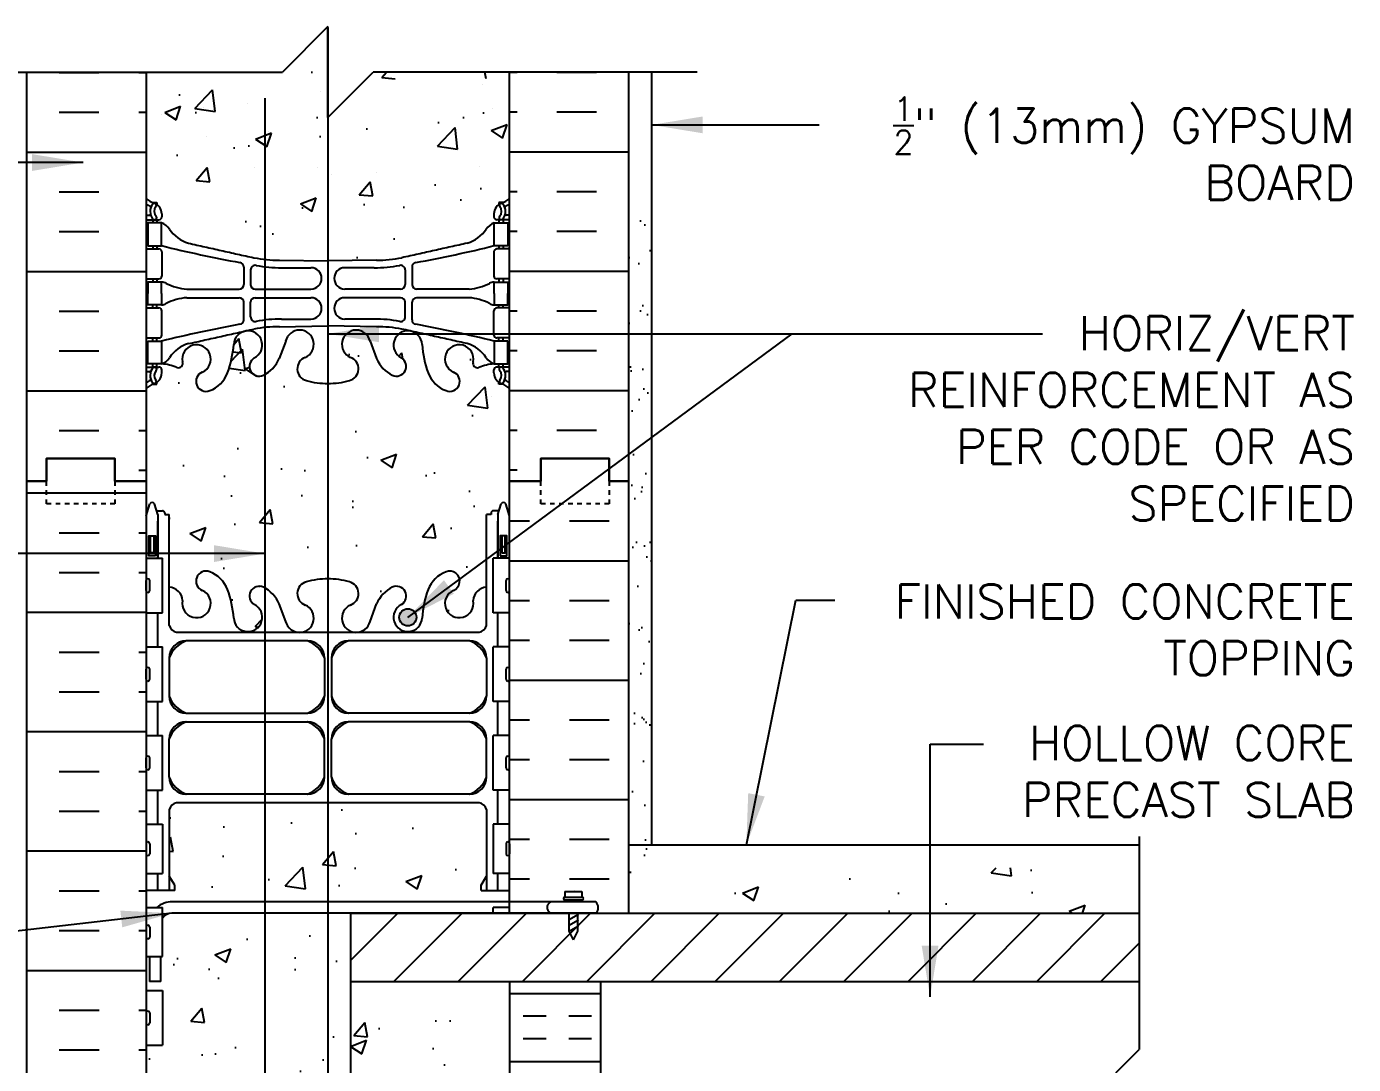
# Model space of a CAD drawing. Header units: inches. Extents: x 180.5 to 231.8, y 88.4 to 166.7.
# Drawn here: x 202.56 to 231.75, y 143.83 to 166.65 of the extents above; entities that cross this region are included whole.
import ezdxf

# ---------------------------------------------------------------- set-up
doc = ezdxf.new("R2010")
doc.units = ezdxf.units.IN
doc.header["$LTSCALE"] = 0.5
doc.header["$MEASUREMENT"] = 0
doc.linetypes.add('DASHED2', pattern=[0.375, 0.25, -0.125])
for name, color, linetype in [('HATCH', 12, 'Continuous'), ('line25', 2, 'Continuous'), ('LINE3', 3, 'Continuous'), ('LINE50', 5, 'Continuous'), ('LINE9', 9, 'Continuous'), ('TEXT', 4, 'Continuous'), ('Web_Edge', 9, 'Continuous')]:
    doc.layers.add(name, color=color, linetype=linetype)
doc.styles.add('DIM', font='romans.shx', dxfattribs={"width": 0.7})
doc.styles.add('ROMANS', font='romans.shx', dxfattribs={"height": 0.75})
doc.dimstyles.new('ext_12', dxfattribs={"dimscale": 12, "dimtxt": 0.09375, "dimasz": 0.09375, "dimexe": 0.09375, "dimexo": 0.0625, "dimgap": 0.0625, "dimtad": 1, "dimdec": 1, "dimzin": 3, "dimdsep": 46, "dimlunit": 4, "dimtxsty": 'DIM', "dimcen": 0.09, "dimdle": 0.09375, "dimclrt": 4, "dimadec": 0, "dimazin": 0, "dimtfac": 1, "dimtdec": 1, "dimtmove": 2, "dimatfit": 3, "dimfxl": 1, "dimfrac": 2, "dimtolj": 1, "dimtzin": 0, "dimarcsym": 0})

msp = doc.modelspace()

# ---------------------------------------------------------------- hatches: boundary and pattern name
at = {"layer": 'HATCH'}
h = msp.add_hatch(dxfattribs=at)
h.set_pattern_fill('AR-CONC', color=256, scale=0.5)
h.set_pattern_definition([(50, (0, 0), (3.5863, -0.31376), [0.375, -4.125]), (355, (0, 0), (-0.693757, 3.76096), [0.3, -3.3]), (100.4514, (0.299, -0.026), (2.892544, 3.4472), [0.3187, -3.50571]), (46.1842, (0, 1), (5.33621, -0.8276), [0.5625, -6.1875]), (96.6356, (0.4447, 0.931), (4.67331, 4.87059), [0.47805, -5.25857]), (351.1842, (0, 1), (4.67331, 4.87059), [0.45, -4.95]), (21, (0.5, 0.75), (2.984535, -2.013094), [0.375, -4.125]), (326, (0.5, 0.75), (1.216577, 3.62575), [0.3, -3.3]), (71.4514, (0.7487, 0.5822), (4.20111, 1.612656), [0.3187, -3.50571]), (37.5, (0, 0), (0.060799, 1.664469), [0, -3.26, 0, -3.35, 0, -3.3125]), (7.5, (0, 0), (1.315348, 1.972059), [0, -1.91, 0, -3.185, 0, -1.2625]), (327.5, (-1.115, 0), (2.669112, -0.1127744), [0, -1.25, 0, -3.9, 0, -5.175]), (317.5, (-1.615, 0), (2.91593, 0.500525), [0, -1.625, 0, -2.59, 0, -3.675])])
edge = h.paths.add_edge_path()
edge.add_arc((212.839, 132.066), 0.5, 46.2109, 66.4218)
edge.add_line((213.039, 132.524), (212.949, 132.524))
edge.add_line((212.949, 132.524), (212.949, 132.566))
edge.add_arc((213.089, 132.773), 0.25, 180, 235.9442, ccw=False)
edge.add_line((212.839, 132.773), (212.839, 132.841))
edge.add_arc((212.902, 132.841), 0.0625, 90, 180, ccw=False)
edge.add_line((212.902, 132.903), (212.949, 132.903))
edge.add_line((212.949, 132.903), (212.949, 132.973))
edge.add_line((212.949, 132.973), (212.844, 132.973))
edge.add_arc((212.967, 133.316), 0.364, 214.9775, 250.3387, ccw=False)
edge.add_arc((212.044, 132.704), 0.743, 32.7919, 73.8107)
edge.add_spline(control_points=[(212.251, 133.418), (210.814, 133.739)], knot_values=[0, 0, 1, 1], degree=1, periodic=0)
edge.add_arc((210.257, 130.807), 2.984, 79.2546, 90.0995)
edge.add_line((210.252, 133.791), (209.185, 133.807))
edge.add_line((209.185, 133.807), (208.119, 133.791))
edge.add_arc((208.114, 130.807), 2.984, 89.9005, 100.7454)
edge.add_spline(control_points=[(207.557, 133.739), (206.12, 133.418)], knot_values=[0, 0, 1, 1], degree=1, periodic=0)
edge.add_arc((206.327, 132.704), 0.743, 106.1893, 147.2081)
edge.add_arc((205.404, 133.316), 0.364, 289.6613, 325.0225, ccw=False)
edge.add_line((205.526, 132.973), (205.421, 132.973))
edge.add_line((205.421, 132.973), (205.421, 132.903))
edge.add_line((205.421, 132.903), (205.469, 132.903))
edge.add_arc((205.469, 132.841), 0.0625, 0, 90, ccw=False)
edge.add_line((205.531, 132.841), (205.531, 132.773))
edge.add_arc((205.281, 132.773), 0.25, 304.0558, 360, ccw=False)
edge.add_line((205.421, 132.566), (205.421, 132.524))
edge.add_line((205.421, 132.524), (205.331, 132.524))
edge.add_arc((205.531, 132.066), 0.5, 113.5782, 133.7891)
edge.add_line((205.185, 132.427), (205.185, 126.88))
edge.add_arc((205.531, 127.241), 0.5, 226.2109, 246.4218)
edge.add_line((205.331, 126.783), (205.421, 126.783))
edge.add_line((205.421, 126.783), (205.421, 126.741))
edge.add_arc((205.281, 126.534), 0.25, 0, 55.9442, ccw=False)
edge.add_line((205.531, 126.534), (205.531, 126.467))
edge.add_arc((205.469, 126.467), 0.0625, -90, 0, ccw=False)
edge.add_line((205.469, 126.404), (205.421, 126.404))
edge.add_line((205.421, 126.404), (205.421, 126.334))
edge.add_line((205.421, 126.334), (205.526, 126.334))
edge.add_arc((205.404, 125.992), 0.364, 34.9775, 70.3387, ccw=False)
edge.add_arc((206.327, 126.603), 0.743, 212.7919, 253.8107)
edge.add_spline(control_points=[(206.12, 125.889), (207.557, 125.568)], knot_values=[0, 0, 1, 1], degree=1, periodic=0)
edge.add_arc((208.114, 128.5), 2.984, 259.2546, 270.0995)
edge.add_line((208.119, 125.516), (209.185, 125.5))
edge.add_line((209.185, 125.5), (210.252, 125.516))
edge.add_arc((210.257, 128.5), 2.984, 269.9005, 280.7454)
edge.add_spline(control_points=[(210.814, 125.568), (212.251, 125.889)], knot_values=[0, 0, 1, 1], degree=1, periodic=0)
edge.add_arc((212.044, 126.603), 0.743, 286.1893, 327.2081)
edge.add_arc((212.967, 125.992), 0.364, 109.6613, 145.0225, ccw=False)
edge.add_line((212.844, 126.334), (212.949, 126.334))
edge.add_line((212.949, 126.334), (212.949, 126.404))
edge.add_line((212.949, 126.404), (212.902, 126.404))
edge.add_arc((212.902, 126.467), 0.0625, 180, 270, ccw=False)
edge.add_line((212.839, 126.467), (212.839, 126.534))
edge.add_arc((213.089, 126.534), 0.25, 124.0558, 180, ccw=False)
edge.add_line((212.949, 126.741), (212.949, 126.783))
edge.add_line((212.949, 126.783), (213.039, 126.783))
edge.add_arc((212.839, 127.241), 0.5, 293.5782, 313.7891)
edge.add_line((213.185, 126.88), (213.185, 132.427))
h.paths.add_polyline_path([(213.185, 138.654), (213.873, 138.654), (213.873, 138.904), (209.685, 138.904), (209.685, 138.95, 0.235325), (209.601, 138.905, 0.520567), (209.208, 138.905, 0.520567), (208.877, 138.905, 0.520567), (208.515, 138.905, 0.520567), (208.142, 138.905, 0.520567), (207.676, 138.905, 0.520567), (207.211, 138.905, 0.520567), (206.838, 138.905, 0.520567), (206.476, 138.905, 0.520567), (206.145, 138.905, 0.520567), (205.751, 138.905, 0.520567), (205.575, 138.905, 0.520567), (205.337, 138.905, 0.463769), (205.185, 138.938), (205.185, 138.654), (205.185, 136.619, 0.088416), (205.331, 136.522), (205.421, 136.522), (205.421, 136.48, -0.249069), (205.531, 136.273), (205.531, 136.206, -0.414214), (205.469, 136.143), (205.421, 136.143), (205.421, 136.073), (205.526, 136.073, 0.085348), (205.856, 136.149, -0.669601), (205.988, 136.028, 2.087231), (206.422, 136.253, -1), (206.586, 136.662, -0.21345), (206.978, 136.272, -0.069923), (207.115, 135.629, 1.702394), (207.565, 135.941, -0.940793), (207.768, 136.324, -0.173075), (208.114, 135.958), (208.257, 135.571, 1.612474), (208.688, 135.931, -0.734872), (208.711, 136.442, -0.068475), (209.185, 136.504, -0.068475), (209.66, 136.442, -0.734872), (209.683, 135.931, 1.612474), (210.114, 135.571), (210.257, 135.958, -0.173075), (210.603, 136.324, -0.940793), (210.806, 135.941, 1.702394), (211.256, 135.629, -0.069923), (211.393, 136.272, -0.21345), (211.785, 136.662, -1), (211.949, 136.253, 2.087231), (212.382, 136.028, -0.669601), (212.515, 136.149, 0.085348), (212.844, 136.073), (212.949, 136.073), (212.949, 136.143), (212.902, 136.143, -0.414214), (212.839, 136.206), (212.839, 136.273, -0.249069), (212.949, 136.48), (212.949, 136.522), (213.039, 136.522, 0.088416), (213.185, 136.619)])
h.paths.add_polyline_path([(209.685, 147.154), (205.752, 147.154, 0.243307), (205.55, 147.046), (205.55, 146.199), (205.509, 146.199), (205.509, 145.654), (205.259, 145.654), (205.259, 146.199), (205.185, 146.199), (205.185, 145.449), (205.55, 145.449), (205.55, 144.249), (205.185, 144.249), (205.185, 143.499), (205.55, 143.499), (205.55, 142.299), (205.185, 142.299), (205.185, 141.549), (205.55, 141.549), (205.55, 140.349), (205.185, 140.349), (205.185, 138.938, -0.463769), (205.337, 138.905, -0.520567), (205.575, 138.905, -0.520567), (205.751, 138.905, -0.520567), (206.145, 138.905, -0.520567), (206.476, 138.905, -0.520567), (206.838, 138.905, -0.520567), (207.211, 138.905, -0.520567), (207.676, 138.905, -0.520567), (208.142, 138.905, -0.520567), (208.515, 138.905, -0.520567), (208.877, 138.905, -0.520567), (209.208, 138.905, -0.520567), (209.601, 138.905, -0.235325), (209.685, 138.95), (209.685, 139.154)])
h.paths.add_polyline_path([(213.185, 145.654), (209.685, 145.654), (209.685, 140.654), (213.185, 140.654)])
h.paths.add_polyline_path([(212.675, 149.435, 0.268138), (212.514, 149.583), (205.857, 149.583, 0.268156), (205.695, 149.435), (205.695, 147.966), (205.815, 147.766), (205.815, 147.654), (205.185, 147.654), (205.185, 147.279), (205.425, 147.279, -0.180815), (205.751, 147.404), (213.185, 147.404), (213.185, 147.654), (212.555, 147.654), (212.555, 147.766), (212.675, 147.966)])
h.paths.add_polyline_path([(212.675, 155.925), (212.775, 155.925), (212.775, 155.955, -0.414214), (212.825, 156.005), (212.952, 156.005), (213, 156.155, -0.6), (213.1, 156.155), (213.185, 155.894), (213.185, 156.654), (213.185, 158.688, 0.088416), (213.039, 158.785), (212.949, 158.785), (212.949, 158.827, -0.249069), (212.839, 159.034), (212.839, 159.102, -0.414214), (212.902, 159.164), (212.949, 159.164), (212.949, 159.234), (212.844, 159.234, 0.085348), (212.515, 159.159, -0.669601), (212.382, 159.279, 2.087231), (211.949, 159.054, -1), (211.785, 158.646, -0.21345), (211.393, 159.035, -0.069923), (211.256, 159.679, 1.702394), (210.806, 159.366, -0.940793), (210.603, 158.983, -0.173075), (210.257, 159.35), (210.114, 159.736, 1.612474), (209.683, 159.377, -0.734872), (209.66, 158.866, -0.068475), (209.185, 158.804, -0.068475), (208.711, 158.866, -0.734872), (208.688, 159.377, 1.612474), (208.257, 159.736), (208.114, 159.35, -0.173075), (207.768, 158.983, -0.940793), (207.565, 159.366, 1.702394), (207.115, 159.679, -0.069923), (206.978, 159.035, -0.21345), (206.586, 158.646, -1), (206.422, 159.054, 2.087231), (205.988, 159.279, -0.669601), (205.856, 159.159, 0.085348), (205.526, 159.234), (205.421, 159.234), (205.421, 159.164), (205.469, 159.164, -0.414214), (205.531, 159.102), (205.531, 159.034, -0.249069), (205.421, 158.827), (205.421, 158.785), (205.331, 158.785, 0.088416), (205.185, 158.688), (205.185, 155.894), (205.27, 156.155, -0.6), (205.37, 156.155), (205.419, 156.005), (205.545, 156.005, -0.414214), (205.595, 155.955), (205.595, 155.925), (205.695, 155.925), (205.695, 154.323, -0.380397), (205.988, 154.028, 2.087231), (206.422, 154.253, -1), (206.586, 154.662, -0.21345), (206.978, 154.272, -0.069923), (207.115, 153.629, 1.702394), (207.565, 153.941, -0.940793), (207.768, 154.324, -0.173075), (208.114, 153.958), (208.257, 153.571, 1.612474), (208.688, 153.931, -0.734872), (208.711, 154.442, -0.068475), (209.185, 154.504, -0.068475), (209.66, 154.442, -0.734872), (209.683, 153.931, 1.612474), (210.114, 153.571), (210.257, 153.958, -0.173075), (210.603, 154.324, -0.940793), (210.806, 153.941, 1.702394), (211.256, 153.629, -0.069923), (211.393, 154.272, -0.21345), (211.785, 154.662, -1), (211.949, 154.253, 2.087231), (212.382, 154.028, -0.380392), (212.675, 154.323)])
edge = h.paths.add_edge_path()
edge.add_line((213.185, 162.88), (213.185, 165.654))
edge.add_line((213.185, 165.654), (210.185, 165.654))
edge.add_line((210.185, 165.654), (209.185, 164.654))
edge.add_line((209.185, 164.654), (209.185, 166.654))
edge.add_line((209.185, 166.654), (208.185, 165.654))
edge.add_line((208.185, 165.654), (205.185, 165.654))
edge.add_line((205.185, 165.654), (205.185, 162.88))
edge.add_arc((205.531, 163.241), 0.5, 226.2109, 246.4218)
edge.add_line((205.331, 162.783), (205.421, 162.783))
edge.add_line((205.421, 162.783), (205.421, 162.741))
edge.add_arc((205.281, 162.534), 0.25, 0, 55.9442, ccw=False)
edge.add_line((205.531, 162.534), (205.531, 162.467))
edge.add_arc((205.469, 162.467), 0.0625, -90, 0, ccw=False)
edge.add_line((205.469, 162.404), (205.421, 162.404))
edge.add_line((205.421, 162.404), (205.421, 162.334))
edge.add_line((205.421, 162.334), (205.526, 162.334))
edge.add_arc((205.404, 161.992), 0.364, 34.9775, 70.3387, ccw=False)
edge.add_arc((206.327, 162.603), 0.743, 212.7919, 253.8107)
edge.add_spline(control_points=[(206.12, 161.889), (207.557, 161.568)], knot_values=[0, 0, 1, 1], degree=1, periodic=0)
edge.add_arc((208.114, 164.5), 2.984, 259.2546, 270.0995)
edge.add_line((208.119, 161.516), (209.185, 161.5))
edge.add_line((209.185, 161.5), (210.252, 161.516))
edge.add_arc((210.257, 164.5), 2.984, 269.9005, 280.7454)
edge.add_spline(control_points=[(210.814, 161.568), (212.251, 161.889)], knot_values=[0, 0, 1, 1], degree=1, periodic=0)
edge.add_arc((212.044, 162.603), 0.743, 286.1893, 327.2081)
edge.add_arc((212.967, 161.992), 0.364, 109.6613, 145.0225, ccw=False)
edge.add_line((212.844, 162.334), (212.949, 162.334))
edge.add_line((212.949, 162.334), (212.949, 162.404))
edge.add_line((212.949, 162.404), (212.902, 162.404))
edge.add_arc((212.902, 162.467), 0.0625, 180, 270, ccw=False)
edge.add_line((212.839, 162.467), (212.839, 162.534))
edge.add_arc((213.089, 162.534), 0.25, 124.0558, 180, ccw=False)
edge.add_line((212.949, 162.741), (212.949, 162.783))
edge.add_line((212.949, 162.783), (213.039, 162.783))
edge.add_arc((212.839, 163.241), 0.5, 293.5782, 313.7891)
h.paths.add_polyline_path([(207.593, 164.179), (207.944, 164.314), (207.842, 164.011)], flags=16)
h = msp.add_hatch(dxfattribs=at)
h.set_pattern_fill('AR-SAND', color=256, scale=0.5, style=0)
h.set_pattern_definition([(37.5, (109.0073, -7.74744), (-0.0314967, 0.963412), [0, -0.76, 0, -0.85, 0, -0.8125]), (7.5, (109.0073, -7.7474), (0.884888, 1.411073), [0, -0.41, 0, -0.685, 0, -0.2625]), (327.5, (108.3923, -7.74744), (1.557071, 0.0028295), [0, -0.25, 0, -0.9, 0, -1.175]), (317.5, (108.3923, -7.7474), (1.503063, 0.438838), [0, -0.125, 0, -0.59, 0, -0.675])])
h.paths.add_polyline_path([(216.31, 162.654), (215.81, 162.654), (215.81, 147.654), (216.31, 147.654)])
h = msp.add_hatch(dxfattribs=at)
h.set_pattern_fill('INSUL', color=256, scale=7, style=0)
h.set_pattern_definition([(0, (-2720.976, -258.3558), (0, 2.625), []), (0, (-2720.976, -257.4808), (0, 2.625), [0.875, -0.875]), (0, (-2720.976, -256.6058), (0, 2.625), [0.875, -0.875])])
h.paths.add_polyline_path([(202.56, 138.654), (202.998, 138.654), (202.998, 139.154), (204.498, 139.154), (204.498, 138.654), (205.185, 138.654), (205.185, 156.654), (204.498, 156.654), (204.498, 157.154), (202.998, 157.154), (202.998, 156.654), (202.56, 156.654)])
h = msp.add_hatch(dxfattribs=at)
h.set_pattern_fill('INSUL', color=256, scale=7, style=0)
h.set_pattern_definition([(0, (205.748, 139.1537), (0, 2.625), []), (0, (205.748, 140.0287), (0, 2.625), [0.875, -0.875]), (0, (205.748, 140.9037), (0, 2.625), [0.875, -0.875])])
h.paths.add_polyline_path([(213.185, 147.154), (215.81, 147.154), (215.81, 156.654), (215.373, 156.654), (215.373, 156.154), (213.873, 156.154), (213.873, 156.654), (213.185, 156.654)])
h = msp.add_hatch(dxfattribs=at)
h.set_pattern_fill('AR-CONC', color=256, scale=0.5, style=0)
h.set_pattern_definition([(50, (82.918, 6.6192), (3.5863, -0.31376), [0.375, -4.125]), (355, (82.918, 6.6192), (-0.69376, 3.76096), [0.3, -3.3]), (100.4514, (83.2167, 6.593), (2.892547, 3.4472), [0.3187, -3.50571]), (46.1842, (82.918, 7.619), (5.33621, -0.827595), [0.5625, -6.1875]), (96.6356, (83.3625, 7.55), (4.67331, 4.87059), [0.47805, -5.25856]), (351.1842, (82.918, 7.619), (4.67331, 4.8706), [0.45, -4.95]), (21, (83.418, 7.3692), (2.984535, -2.013094), [0.375, -4.125]), (326, (83.418, 7.3692), (1.21658, 3.62575), [0.3, -3.3]), (71.4514, (83.6666, 7.2015), (4.201113, 1.61265), [0.3187, -3.50571]), (37.5, (82.9179, 6.6192), (0.060799, 1.664469), [0, -3.26, 0, -3.35, 0, -3.3125]), (7.5, (82.9179, 6.6192), (1.315348, 1.972059), [0, -1.91, 0, -3.185, 0, -1.2625]), (327.5, (81.8029, 6.6192), (2.669112, -0.112774), [0, -1.25, 0, -3.9, 0, -5.175]), (317.5, (81.3029, 6.6192), (2.91593, 0.500525), [0, -1.625, 0, -2.59, 0, -3.675])])
h.paths.add_polyline_path([(215.81, 148.154), (215.81, 147.154), (227.037, 147.154), (227.037, 148.154)])
h = msp.add_hatch(dxfattribs=at)
h.set_pattern_fill('ANSI31', color=256, scale=8, style=0)
h.set_pattern_definition([(45, (82.9179, 6.6192), (-0.707107, 0.707107), [])])
h.paths.add_polyline_path([(227.037, 145.654), (227.037, 147.154), (209.685, 147.154), (209.685, 145.654)])
h = msp.add_hatch(dxfattribs=at)
h.set_pattern_fill('INSUL', color=256, scale=4, angle=180, style=0)
h.set_pattern_definition([(180, (73.9841, -28.6108), (-2e-16, -1.5), []), (180, (73.9841, -29.1108), (-2e-16, -1.5), [0.5, -0.5]), (180, (73.9841, -29.6108), (-2e-16, -1.5), [0.5, -0.5])])
h.paths.add_polyline_path([(213.185, 140.654), (215.185, 140.654), (215.185, 141.751), (213.185, 141.751)])
h.paths.add_polyline_path([(215.185, 145.654), (213.185, 145.654), (213.185, 141.751), (215.185, 141.751)])
at = {"layer": 'LINE3'}
msp.add_hatch(color=256, dxfattribs=at).paths.add_polyline_path([(210.757, 153.66, 1), (211.132, 153.66, 1)])

# ---------------------------------------------------------------- linework, layer by layer
at = {"layer": 'HATCH'}
for p, q in [((203.274, 165.644), (204.149, 165.644)), ((205.024, 165.644), (205.185, 165.644)), ((210.37, 165.532), (210.472, 165.654)), ((212.669, 165.504), (212.641, 165.654)), ((213.347, 165.644), (213.185, 165.644)), ((215.097, 165.644), (214.222, 165.644)), ((210.37, 165.532), (210.669, 165.506)), ((212.581, 165.379), (212.581, 165.379)), ((207.424, 164.963), (207.424, 164.963)), ((209.024, 165.22), (209.024, 165.22)), ((203.274, 164.769), (204.149, 164.769)), ((205.024, 164.769), (205.185, 164.769)), ((205.53, 164.714), (205.53, 164.714)), ((206.457, 164.867), (206.457, 164.867)), ((212.806, 164.852), (212.806, 164.852)), ((213.347, 164.769), (213.185, 164.769)), ((215.097, 164.769), (214.222, 164.769)), ((206.522, 164.234), (206.522, 164.234)), ((207.593, 164.179), (207.943, 164.314)), ((207.593, 164.179), (207.842, 164.012)), ((207.842, 164.009), (207.943, 164.312)), ((207.89, 164.352), (207.89, 164.352)), ((209.191, 164.121), (209.191, 164.121)), ((202.56, 163.894), (205.185, 163.894)), ((215.81, 163.894), (213.185, 163.894)), ((207.576, 163.562), (207.576, 163.562)), ((208.963, 163.555), (208.963, 163.555)), ((212.518, 163.572), (212.518, 163.572)), ((209.266, 163.407), (209.266, 163.407)), ((210.245, 163.45), (210.245, 163.45)), ((203.274, 163.019), (204.149, 163.019)), ((213.347, 163.019), (213.185, 163.019)), ((215.097, 163.019), (214.222, 163.019)), ((203.274, 162.144), (204.149, 162.144)), ((213.347, 162.144), (213.185, 162.144)), ((215.097, 162.144), (214.222, 162.144)), ((202.56, 161.269), (205.185, 161.269)), ((215.81, 161.269), (213.185, 161.269)), ((203.274, 160.394), (204.149, 160.394)), ((213.347, 160.394), (213.185, 160.394)), ((215.097, 160.394), (214.222, 160.394)), ((203.274, 159.519), (204.149, 159.519)), ((213.347, 159.519), (213.185, 159.519)), ((215.097, 159.519), (214.222, 159.519)), ((202.56, 158.644), (205.185, 158.644)), ((215.81, 158.644), (213.185, 158.644)), ((212.791, 158.521), (212.791, 158.521)), ((203.274, 157.769), (204.149, 157.769)), ((205.024, 157.769), (205.185, 157.769)), ((213.347, 157.769), (213.185, 157.769)), ((215.097, 157.769), (214.222, 157.769)), ((205.024, 156.894), (205.185, 156.894)), ((213.347, 156.894), (213.185, 156.894))]:
    msp.add_line(p, q, dxfattribs=at)
at = {"layer": 'line25'}
for p, q in [((205.185, 165.654), (205.185, 156.654)), ((213.185, 156.654), (213.185, 165.654)), ((205.185, 162.654), (205.185, 144.654)), ((205.185, 156.654), (205.185, 138.654)), ((213.185, 147.154), (213.185, 156.654)), ((205.185, 154.959), (205.55, 154.959)), ((205.55, 153.759), (205.55, 154.959)), ((213.185, 154.959), (212.821, 154.959)), ((212.821, 153.759), (212.821, 154.959)), ((205.185, 153.759), (205.55, 153.759)), ((213.185, 153.759), (212.821, 153.759)), ((205.185, 153.009), (205.55, 153.009)), ((205.55, 151.809), (205.55, 153.009)), ((213.185, 153.009), (212.821, 153.009)), ((212.821, 151.809), (212.821, 153.009)), ((205.185, 151.809), (205.55, 151.809)), ((213.185, 151.809), (212.821, 151.809)), ((205.185, 151.059), (205.55, 151.059)), ((205.55, 149.859), (205.55, 151.059)), ((213.185, 151.059), (212.821, 151.059)), ((212.821, 149.859), (212.821, 151.059)), ((205.185, 149.859), (205.55, 149.859)), ((213.185, 149.859), (212.821, 149.859)), ((205.185, 149.109), (205.55, 149.109)), ((205.55, 149.109), (205.55, 148.029)), ((213.185, 149.109), (212.821, 149.109)), ((212.821, 149.109), (212.821, 148.029)), ((205.185, 148.029), (205.55, 148.029)), ((213.185, 148.029), (212.821, 148.029)), ((205.185, 147.279), (205.55, 147.279)), ((205.185, 147.279), (205.55, 147.279)), ((205.185, 147.279), (205.55, 147.279)), ((205.185, 147.279), (205.55, 147.279)), ((205.55, 146.199), (205.55, 147.279)), ((209.685, 147.154), (227.037, 147.154)), ((209.685, 147.154), (227.037, 147.154)), ((213.185, 147.279), (212.821, 147.279)), ((212.821, 147.154), (212.821, 147.279)), ((212.821, 147.154), (213.185, 147.154)), ((205.185, 146.199), (205.55, 146.199)), ((205.185, 145.449), (205.55, 145.449)), ((205.55, 145.449), (205.55, 144.249)), ((205.185, 144.249), (205.55, 144.249))]:
    msp.add_line(p, q, dxfattribs=at)
msp.add_lwpolyline([(209.685, 147.154), (209.685, 139.154)], dxfattribs=at)
at = {"layer": 'LINE3'}
for p, q in [((209.185, 166.633), (209.185, 138.932)), ((207.802, 165.077), (207.802, 120.654))]:
    msp.add_line(p, q, dxfattribs=at)
msp.add_circle((210.944, 153.66), 0.188, dxfattribs=at)
at = {"layer": 'LINE50'}
for p, q in [((202.56, 156.654), (202.56, 165.654)), ((215.81, 156.654), (215.81, 165.654)), ((202.56, 138.654), (202.56, 156.654)), ((215.81, 147.154), (215.81, 156.654)), ((214.616, 147.654), (214.616, 147.654))]:
    msp.add_line(p, q, dxfattribs=at)
for points in [[(202.56, 156.654), (202.998, 156.654), (202.998, 157.154), (204.498, 157.154), (204.498, 156.654), (205.185, 156.654)], [(205.185, 156.654), (204.498, 156.654), (204.498, 157.154), (202.998, 157.154), (202.998, 156.654), (202.56, 156.654)], [(215.81, 156.654), (215.373, 156.654), (215.373, 157.154), (213.873, 157.154), (213.873, 156.654), (213.185, 156.654)], [(213.185, 156.654), (213.873, 156.654), (213.873, 157.154), (215.373, 157.154), (215.373, 156.654), (215.81, 156.654)]]:
    msp.add_lwpolyline(points, dxfattribs=at)
at = {"layer": 'LINE9'}
for p, q in [((209.185, 166.654), (208.185, 165.654)), ((209.185, 164.654), (209.185, 166.654)), ((201.06, 165.654), (208.185, 165.654)), ((209.185, 164.654), (210.185, 165.654)), ((217.31, 165.654), (210.185, 165.654)), ((216.31, 148.654), (216.31, 165.654)), ((205.185, 154.249), (205.185, 154.469)), ((205.225, 154.509), (205.225, 154.509)), ((205.265, 154.249), (205.265, 154.469)), ((213.105, 154.249), (213.105, 154.469)), ((213.145, 154.509), (213.145, 154.509)), ((213.185, 154.249), (213.185, 154.469)), ((205.185, 154.414), (205.185, 154.414)), ((205.185, 154.304), (205.185, 154.304)), ((205.225, 154.209), (205.225, 154.209)), ((213.145, 154.209), (213.145, 154.209)), ((213.185, 154.414), (213.185, 154.414)), ((213.185, 154.304), (213.185, 154.304)), ((205.185, 152.299), (205.185, 152.519)), ((205.185, 152.464), (205.185, 152.464)), ((205.225, 152.559), (205.225, 152.559)), ((205.265, 152.299), (205.265, 152.519)), ((213.105, 152.299), (213.105, 152.519)), ((213.145, 152.559), (213.145, 152.559)), ((213.185, 152.299), (213.185, 152.519)), ((213.185, 152.464), (213.185, 152.464)), ((205.185, 152.354), (205.185, 152.354)), ((205.225, 152.259), (205.225, 152.259)), ((213.145, 152.259), (213.145, 152.259)), ((213.185, 152.354), (213.185, 152.354)), ((205.185, 150.349), (205.185, 150.569)), ((205.185, 150.514), (205.185, 150.514)), ((205.185, 150.404), (205.185, 150.404)), ((205.225, 150.609), (205.225, 150.609)), ((205.265, 150.349), (205.265, 150.569)), ((213.105, 150.349), (213.105, 150.569)), ((213.145, 150.609), (213.145, 150.609)), ((213.185, 150.349), (213.185, 150.569)), ((213.185, 150.514), (213.185, 150.514)), ((213.185, 150.404), (213.185, 150.404)), ((205.225, 150.309), (205.225, 150.309)), ((213.145, 150.309), (213.145, 150.309)), ((205.185, 148.679), (205.185, 148.459)), ((205.185, 148.624), (205.185, 148.624)), ((205.225, 148.719), (205.225, 148.719)), ((205.265, 148.679), (205.265, 148.459)), ((213.105, 148.679), (213.105, 148.459)), ((213.145, 148.719), (213.145, 148.719)), ((213.185, 148.679), (213.185, 148.459)), ((213.185, 148.624), (213.185, 148.624)), ((215.81, 148.654), (227.037, 148.654)), ((227.037, 148.841), (227.037, 144.154)), ((205.185, 148.514), (205.185, 148.514)), ((205.225, 148.419), (205.225, 148.419)), ((213.145, 148.419), (213.145, 148.419)), ((213.185, 148.514), (213.185, 148.514)), ((214.401, 147.631), (214.401, 147.506)), ((214.401, 147.631), (214.776, 147.631)), ((214.401, 147.506), (214.776, 147.506)), ((214.401, 147.444), (214.776, 147.444)), ((214.401, 147.444), (214.776, 147.444)), ((214.495, 147.404), (214.495, 147.444)), ((214.682, 147.404), (214.682, 147.444)), ((214.776, 147.631), (214.776, 147.506)), ((215.085, 147.404), (205.751, 147.404)), ((215.087, 147.154), (205.752, 147.154)), ((210.685, 147.154), (210.821, 147.154)), ((214.481, 147.139), (214.506, 147.154)), ((214.495, 146.756), (214.495, 147.154)), ((214.682, 146.756), (214.682, 147.154)), ((205.225, 146.889), (205.225, 146.889)), ((214.481, 147.006), (214.699, 147.132)), ((214.481, 146.881), (214.699, 147.007)), ((214.481, 146.748), (214.699, 146.874)), ((205.185, 146.849), (205.185, 146.629)), ((205.185, 146.794), (205.185, 146.794)), ((205.185, 146.684), (205.185, 146.684)), ((205.225, 146.589), (205.225, 146.589)), ((205.265, 146.849), (205.265, 146.629)), ((214.588, 146.568), (214.495, 146.756)), ((214.588, 146.568), (214.682, 146.756)), ((205.259, 146.199), (205.259, 145.654)), ((205.509, 145.654), (205.509, 146.199)), ((205.509, 145.654), (205.259, 145.654)), ((209.685, 145.654), (227.037, 145.654)), ((213.185, 145.654), (213.185, 140.654)), ((215.185, 145.654), (215.185, 140.654)), ((205.185, 144.959), (205.185, 144.739)), ((205.185, 144.904), (205.185, 144.904)), ((205.225, 144.999), (205.225, 144.999)), ((205.265, 144.959), (205.265, 144.739)), ((205.185, 144.794), (205.185, 144.794)), ((205.225, 144.699), (205.225, 144.699)), ((226.037, 143.154), (227.037, 144.154))]:
    msp.add_line(p, q, dxfattribs=at)
at = {"layer": 'LINE9', "linetype": 'DASHED2', "ltscale": 0.15}
for points in [[(204.498, 156.654), (204.498, 156.654), (204.498, 156.154), (202.998, 156.154), (202.998, 156.654), (202.998, 156.654)], [(215.373, 156.654), (215.373, 156.654), (215.373, 156.154), (213.873, 156.154), (213.873, 156.654), (213.873, 156.654)]]:
    msp.add_lwpolyline(points, dxfattribs=at)
at = {"layer": 'LINE9'}
for centre, radius, start, end in [((205.225, 154.469), 0.04, 90, 180), ((205.225, 154.469), 0.04, 360, 90), ((213.145, 154.469), 0.04, 90, 180), ((213.145, 154.469), 0.04, 0, 90), ((205.225, 154.249), 0.04, 180, 270), ((205.225, 154.249), 0.04, 270, 0), ((213.145, 154.249), 0.04, 180, 270), ((213.145, 154.249), 0.04, 270, 0), ((205.225, 152.519), 0.04, 90, 180), ((205.225, 152.519), 0.04, 360, 90), ((213.145, 152.519), 0.04, 90, 180), ((213.145, 152.519), 0.04, 0, 90), ((205.225, 152.299), 0.04, 180, 270), ((205.225, 152.299), 0.04, 270, 0), ((213.145, 152.299), 0.04, 180, 270), ((213.145, 152.299), 0.04, 270, 0), ((205.225, 150.569), 0.04, 90, 180), ((205.225, 150.569), 0.04, 360, 90), ((213.145, 150.569), 0.04, 90, 180), ((213.145, 150.569), 0.04, 0, 90), ((205.225, 150.349), 0.04, 180, 270), ((205.225, 150.349), 0.04, 270, 0), ((213.145, 150.349), 0.04, 180, 270), ((213.145, 150.349), 0.04, 270, 0), ((205.225, 148.679), 0.04, 90, 180), ((205.225, 148.679), 0.04, 0, 90), ((213.145, 148.679), 0.04, 90, 180), ((213.145, 148.679), 0.04, 360, 90), ((205.225, 148.459), 0.04, 180, 270), ((205.225, 148.459), 0.04, 270, 0), ((213.145, 148.459), 0.04, 180, 270), ((213.145, 148.459), 0.04, 270, 0), ((214.401, 147.475), 0.0312, 90, 270), ((214.776, 147.475), 0.0312, 270, 90), ((205.755, 146.905), 0.499, 89.3543, 131.4529), ((205.755, 146.905), 0.249, 89.3543, 145.3447), ((214.133, 147.279), 0.125, 89.3947, 270.6053), ((214.948, 147.278), 0.186, 318.1805, 42.6425), ((205.225, 146.849), 0.04, 90, 180), ((205.225, 146.849), 0.04, 0, 90), ((205.225, 146.629), 0.04, 180, 270), ((205.225, 146.629), 0.04, 270, 0), ((205.225, 144.959), 0.04, 90, 180), ((205.225, 144.959), 0.04, 0, 90), ((205.225, 144.739), 0.04, 180, 270), ((205.225, 144.739), 0.04, 270, 0)]:
    msp.add_arc(centre, radius, start, end, dxfattribs=at)
at = {"layer": 'Web_Edge'}
for p, q in [((205.331, 162.783), (205.421, 162.783)), ((205.421, 162.783), (205.421, 162.741)), ((213.039, 162.783), (212.949, 162.783)), ((212.949, 162.783), (212.949, 162.741)), ((205.185, 162.504), (205.263, 162.504)), ((205.185, 162.404), (205.469, 162.404)), ((205.331, 162.404), (205.331, 162.334)), ((205.421, 162.404), (205.421, 162.334)), ((205.531, 162.534), (205.531, 162.467)), ((212.839, 162.534), (212.839, 162.467)), ((213.185, 162.404), (212.902, 162.404)), ((212.949, 162.404), (212.949, 162.334)), ((213.039, 162.404), (213.039, 162.334)), ((213.185, 162.504), (213.108, 162.504)), ((205.185, 161.764), (205.469, 161.764)), ((205.331, 161.834), (205.331, 161.764)), ((205.421, 161.834), (205.421, 161.764)), ((213.185, 161.764), (212.902, 161.764)), ((212.949, 161.834), (212.949, 161.764)), ((213.039, 161.834), (213.039, 161.764)), ((205.531, 161.702), (205.531, 161.167)), ((208.119, 161.516), (209.185, 161.5)), ((210.252, 161.516), (209.185, 161.5)), ((212.839, 161.702), (212.839, 161.167)), ((207.334, 161.364), (207.334, 160.98)), ((207.486, 161.302), (207.486, 160.98)), ((208.166, 161.348), (208.813, 161.348)), ((210.205, 161.348), (209.558, 161.348)), ((210.885, 161.302), (210.885, 160.98)), ((211.037, 161.364), (211.037, 160.98)), ((205.185, 161.104), (205.469, 161.104)), ((205.331, 161.104), (205.331, 161.034)), ((205.421, 161.104), (205.421, 161.034)), ((206.079, 160.879), (207.234, 160.88)), ((207.586, 160.88), (208.813, 160.88)), ((210.785, 160.88), (209.558, 160.88)), ((212.292, 160.879), (211.137, 160.88)), ((213.185, 161.104), (212.902, 161.104)), ((212.949, 161.104), (212.949, 161.034)), ((213.039, 161.104), (213.039, 161.034)), ((206.079, 160.69), (207.234, 160.689)), ((207.334, 160.204), (207.334, 160.589)), ((207.486, 160.266), (207.486, 160.589)), ((207.586, 160.689), (208.813, 160.689)), ((210.785, 160.689), (209.558, 160.689)), ((210.885, 160.266), (210.885, 160.589)), ((211.037, 160.204), (211.037, 160.589)), ((212.292, 160.69), (211.137, 160.689)), ((205.185, 160.464), (205.469, 160.464)), ((205.331, 160.464), (205.331, 160.534)), ((205.421, 160.464), (205.421, 160.534)), ((205.531, 159.867), (205.531, 160.402)), ((212.839, 159.867), (212.839, 160.402)), ((213.185, 160.464), (212.902, 160.464)), ((212.949, 160.464), (212.949, 160.534)), ((213.039, 160.464), (213.039, 160.534)), ((208.119, 160.052), (209.185, 160.068)), ((208.166, 160.22), (208.813, 160.22)), ((210.252, 160.052), (209.185, 160.068)), ((210.205, 160.22), (209.558, 160.22)), ((205.185, 159.804), (205.469, 159.804)), ((205.331, 159.734), (205.331, 159.804)), ((205.421, 159.734), (205.421, 159.804)), ((208.257, 159.736), (208.114, 159.35)), ((210.114, 159.736), (210.257, 159.35)), ((213.185, 159.804), (212.902, 159.804)), ((212.949, 159.734), (212.949, 159.804)), ((213.039, 159.734), (213.039, 159.804)), ((205.185, 159.164), (205.469, 159.164)), ((205.331, 159.164), (205.331, 159.234)), ((205.421, 159.164), (205.421, 159.234)), ((213.185, 159.164), (212.902, 159.164)), ((212.949, 159.164), (212.949, 159.234)), ((213.039, 159.164), (213.039, 159.234)), ((205.185, 159.064), (205.263, 159.064)), ((205.421, 158.785), (205.421, 158.827)), ((205.531, 159.034), (205.531, 159.102)), ((212.839, 159.034), (212.839, 159.102)), ((212.949, 158.785), (212.949, 158.827)), ((213.185, 159.064), (213.108, 159.064)), ((205.331, 158.785), (205.421, 158.785)), ((213.039, 158.785), (212.949, 158.785)), ((205.185, 155.894), (205.27, 156.155)), ((205.445, 155.925), (205.37, 156.155)), ((205.419, 156.005), (205.545, 156.005)), ((205.445, 155.925), (205.445, 154.959)), ((205.585, 155.955), (205.585, 155.955)), ((205.595, 155.955), (205.595, 155.955)), ((205.595, 155.955), (205.595, 155.925)), ((205.595, 155.925), (205.695, 155.925)), ((205.695, 153.478), (205.695, 155.925)), ((212.775, 155.925), (212.675, 155.925)), ((212.675, 153.478), (212.675, 155.925)), ((212.775, 155.955), (212.775, 155.955)), ((212.775, 155.955), (212.775, 155.925)), ((212.952, 156.005), (212.825, 156.005)), ((212.925, 155.925), (213, 156.155)), ((212.925, 155.925), (212.925, 154.959)), ((213.185, 155.894), (213.1, 156.155)), ((208.257, 153.571), (208.114, 153.958)), ((210.114, 153.571), (210.257, 153.958)), ((212.514, 153.33), (205.857, 153.33)), ((208.734, 153.143), (206.07, 153.143)), ((212.3, 153.143), (209.637, 153.143)), ((205.695, 152.768), (205.695, 151.927)), ((209.109, 152.768), (209.109, 151.927)), ((209.262, 152.769), (209.262, 151.928)), ((212.675, 152.768), (212.675, 151.927)), ((206.07, 151.552), (208.734, 151.552)), ((212.3, 151.552), (209.637, 151.552)), ((206.07, 151.361), (208.734, 151.361)), ((212.3, 151.361), (209.637, 151.361)), ((205.695, 150.145), (205.695, 150.986)), ((209.109, 150.145), (209.109, 150.986)), ((209.262, 150.145), (209.262, 150.985)), ((212.675, 150.145), (212.675, 150.986)), ((212.514, 149.583), (205.857, 149.583)), ((208.734, 149.77), (206.07, 149.77)), ((212.3, 149.77), (209.637, 149.77)), ((205.695, 149.435), (205.695, 147.654)), ((212.675, 149.435), (212.675, 147.654)), ((205.815, 147.766), (205.695, 147.966)), ((205.815, 147.766), (205.695, 147.966)), ((205.815, 147.654), (205.815, 147.766)), ((205.815, 147.654), (205.815, 147.766)), ((212.555, 147.766), (212.675, 147.966)), ((212.555, 147.766), (212.675, 147.966)), ((212.555, 147.654), (212.555, 147.766)), ((212.555, 147.654), (212.555, 147.766)), ((205.815, 147.654), (205.185, 147.654)), ((212.555, 147.654), (213.185, 147.654))]:
    msp.add_line(p, q, dxfattribs=at)
for points in [[(205.226, 161.834), (205.526, 161.834), (205.526, 162.334), (205.226, 162.334)], [(213.144, 161.834), (212.844, 161.834), (212.844, 162.334), (213.144, 162.334)], [(205.226, 159.734), (205.526, 159.734), (205.526, 159.234), (205.226, 159.234)], [(213.144, 159.734), (212.844, 159.734), (212.844, 159.234), (213.144, 159.234)], [(205.395, 155.015), (205.245, 155.015), (205.245, 155.455), (205.395, 155.455)], [(205.355, 155.075), (205.285, 155.075), (205.285, 155.455), (205.355, 155.455)], [(212.975, 155.015), (213.125, 155.015), (213.125, 155.455), (212.975, 155.455)], [(213.015, 155.075), (213.085, 155.075), (213.085, 155.455), (213.015, 155.455)]]:
    msp.add_lwpolyline(points, close=True, dxfattribs=at)
for points in [[(205.526, 160.784), (205.526, 161.034), (205.226, 161.034), (205.226, 160.784)], [(212.844, 160.784), (212.844, 161.034), (213.144, 161.034), (213.144, 160.784)], [(205.526, 160.784), (205.526, 160.534), (205.226, 160.534), (205.226, 160.784)], [(212.844, 160.784), (212.844, 160.534), (213.144, 160.534), (213.144, 160.784)], [(205.445, 154.959), (205.445, 155.775)], [(212.925, 154.959), (212.925, 155.775)], [(205.445, 153.009), (205.445, 153.759)], [(212.925, 153.009), (212.925, 153.759)], [(205.445, 151.059), (205.445, 151.809)], [(212.925, 151.059), (212.925, 151.809)], [(205.445, 149.109), (205.445, 149.859)], [(212.925, 149.109), (212.925, 149.859)], [(205.445, 147.654), (205.445, 148.029)], [(212.925, 147.654), (212.925, 148.029)]]:
    msp.add_lwpolyline(points, dxfattribs=at)
for centre, radius, start, end in [((205.531, 163.241), 0.5, 226.2109, 250.5288), ((205.531, 163.241), 0.6, 234.7832, 245.0748), ((205.525, 162.589), 0.25, 140.1145, 222.4609), ((205.269, 162.678), 0.021, 343.464, 63.9957), ((205.367, 162.72), 0.045, 321.448, 139.1879), ((205.281, 162.534), 0.25, 0, 70.5288), ((205.525, 162.589), 0.16, 140.0001, 222.4609), ((213.089, 162.534), 0.25, 109.4712, 180), ((213.004, 162.72), 0.045, 40.8121, 218.552), ((212.846, 162.589), 0.16, 317.5391, 39.9999), ((212.839, 163.241), 0.5, 289.4712, 313.7891), ((212.846, 162.589), 0.25, 317.5391, 39.8855), ((213.102, 162.678), 0.021, 116.0043, 196.536), ((212.839, 163.241), 0.6, 294.9252, 305.2168), ((205.264, 162.524), 0.0196, 269.4032, 15.4901), ((205.374, 162.45), 0.045, 222.4609, 42.4609), ((205.469, 162.467), 0.0625, 270, 0), ((205.404, 161.992), 0.364, 34.9775, 70.3387), ((212.967, 161.992), 0.364, 109.6613, 145.0225), ((212.902, 162.467), 0.0625, 180, 270), ((212.997, 162.45), 0.045, 137.5391, 317.5391), ((213.107, 162.524), 0.0196, 164.5099, 270.5968), ((206.327, 162.603), 0.743, 212.7919, 253.8107), ((212.044, 162.603), 0.743, 286.1893, 327.2081), ((205.469, 161.702), 0.0625, 0, 90), ((212.335, 189.255), 28.253, 256.0552, 259.6343), ((206.036, 189.255), 28.253, 280.3657, 283.9448), ((212.902, 161.702), 0.0625, 90, 180), ((207.234, 161.364), 0.1, 360, 79.6343), ((208.114, 164.5), 2.984, 259.2546, 270.0995), ((210.257, 164.5), 2.984, 269.9005, 280.7454), ((211.137, 161.364), 0.1, 100.3657, 180), ((205.469, 161.167), 0.0625, 270, 0), ((207.586, 161.302), 0.1, 79.2546, 180), ((208.161, 164.332), 2.984, 259.2546, 270.0995), ((208.813, 161.114), 0.234, 270, 90), ((209.558, 161.114), 0.234, 90, 270), ((210.21, 164.332), 2.984, 269.9005, 280.7454), ((210.785, 161.302), 0.1, 0, 100.7454), ((212.902, 161.167), 0.0625, 180, 270), ((205.522, 160.816), 0.219, 60.4937, 88.92), ((206.164, 162.035), 1.16, 242.5844, 265.8032), ((207.234, 160.98), 0.1, 270.0388, 360), ((207.586, 160.98), 0.1, 180, 270), ((210.785, 160.98), 0.1, 270, 0), ((211.137, 160.98), 0.1, 180, 269.9612), ((212.207, 162.035), 1.16, 274.1968, 297.4156), ((212.849, 160.816), 0.219, 91.08, 119.5063), ((206.164, 159.533), 1.16, 94.1968, 117.4156), ((207.234, 160.589), 0.1, 0, 89.9612), ((207.586, 160.589), 0.1, 90, 180), ((208.813, 160.455), 0.234, 270, 90), ((209.558, 160.455), 0.234, 90, 270), ((210.785, 160.589), 0.1, 0, 90), ((211.137, 160.589), 0.1, 90.0388, 180), ((212.207, 159.533), 1.16, 62.5844, 85.8032), ((205.469, 160.402), 0.0625, 0, 90), ((205.522, 160.753), 0.219, 271.08, 299.5063), ((212.849, 160.753), 0.219, 240.4937, 268.92), ((212.902, 160.402), 0.0625, 90, 180), ((212.335, 132.314), 28.253, 100.3657, 103.9448), ((207.234, 160.204), 0.1, 280.3657, 0), ((207.586, 160.266), 0.1, 180, 280.7454), ((208.114, 157.068), 2.984, 89.9005, 100.7454), ((208.161, 157.236), 2.984, 89.9005, 100.7454), ((210.21, 157.236), 2.984, 79.2546, 90.0995), ((210.257, 157.068), 2.984, 79.2546, 90.0995), ((210.785, 160.266), 0.1, 259.2546, 0), ((211.137, 160.204), 0.1, 180, 259.6343), ((206.036, 132.314), 28.253, 76.0552, 79.6343), ((205.469, 159.867), 0.0625, 270, 0), ((207.427, 159.648), 0.314, 296.0652, 177.2643), ((208.562, 159.664), 0.314, 293.8084, 166.5854), ((209.809, 159.664), 0.314, 13.4146, 246.1916), ((210.944, 159.648), 0.314, 2.7357, 243.9348), ((212.902, 159.867), 0.0625, 180, 270), ((206.327, 158.966), 0.743, 106.1893, 147.2081), ((206.296, 159.341), 0.314, 293.8084, 191.4114), ((204.756, 159.844), 2.365, 339.9985, 355.6105), ((213.615, 159.844), 2.365, 184.3895, 200.0015), ((212.075, 159.341), 0.314, 348.5886, 246.1916), ((212.044, 158.966), 0.743, 32.7919, 73.8107), ((205.525, 158.98), 0.25, 137.5391, 219.8855), ((205.374, 159.118), 0.045, 317.5391, 137.5391), ((205.469, 159.102), 0.0625, 360, 90), ((205.404, 159.577), 0.364, 289.6613, 325.0225), ((205.472, 158.238), 0.997, 66.8533, 86.8462), ((205.897, 159.246), 0.0968, 249.5669, 19.8449), ((207.678, 159.181), 0.217, 121.463, 294.4736), ((207.427, 159.651), 0.75, 297.0295, 336.3062), ((208.78, 159.125), 0.268, 109.9662, 255.2108), ((209.591, 159.125), 0.268, 284.7892, 70.0338), ((210.944, 159.651), 0.75, 203.6938, 242.9705), ((210.693, 159.181), 0.217, 245.5264, 58.537), ((212.474, 159.246), 0.0968, 160.1551, 290.4331), ((212.899, 158.238), 0.997, 93.1538, 113.1467), ((212.967, 159.577), 0.364, 214.9775, 250.3387), ((212.902, 159.102), 0.0625, 90, 180), ((212.997, 159.118), 0.045, 42.4609, 222.4609), ((212.846, 158.98), 0.25, 320.1145, 42.4609), ((205.531, 158.327), 0.6, 114.9252, 125.2168), ((205.264, 159.045), 0.0196, 344.5099, 90.5968), ((205.269, 158.89), 0.021, 296.0043, 16.536), ((205.367, 158.849), 0.045, 220.8121, 38.552), ((205.525, 158.98), 0.16, 137.5391, 219.9999), ((205.281, 159.034), 0.25, 289.4712, 360), ((206.504, 158.85), 0.22, 111.8037, 291.8037), ((206.347, 159.279), 0.677, 290.6803, 338.8761), ((209.174, 160.558), 1.754, 254.7082, 270.3771), ((209.197, 160.558), 1.754, 269.6229, 285.2918), ((212.024, 159.279), 0.677, 201.1239, 249.3197), ((211.867, 158.85), 0.22, 248.1963, 68.1963), ((213.089, 159.034), 0.25, 180, 250.5288), ((213.004, 158.849), 0.045, 141.448, 319.1879), ((212.846, 158.98), 0.16, 320.0001, 42.4609), ((213.102, 158.89), 0.021, 163.464, 243.9957), ((213.107, 159.045), 0.0196, 89.4032, 195.4901), ((212.839, 158.327), 0.6, 54.7832, 65.0748), ((205.531, 158.327), 0.5, 109.4712, 133.7891), ((212.839, 158.327), 0.5, 46.2109, 70.5288), ((205.32, 156.128), 0.0567, 28.0725, 151.9275), ((205.545, 155.955), 0.05, 0, 90), ((212.825, 155.955), 0.05, 90, 180), ((213.05, 156.128), 0.0567, 28.0725, 151.9275), ((206.504, 154.457), 0.22, 68.1963, 248.1963), ((206.347, 154.029), 0.677, 21.1239, 69.3197), ((209.174, 152.75), 1.754, 89.6229, 105.2918), ((209.197, 152.75), 1.754, 74.7082, 90.3771), ((212.024, 154.029), 0.677, 110.6803, 158.8761), ((211.867, 154.457), 0.22, 291.8037, 111.8037), ((205.676, 154.011), 0.313, 3.1389, 86.4456), ((206.296, 153.966), 0.314, 168.5886, 66.1916), ((204.756, 153.464), 2.365, 4.3895, 20.0015), ((207.678, 154.127), 0.217, 65.5264, 238.537), ((207.427, 153.656), 0.75, 23.6938, 62.9705), ((208.78, 154.182), 0.268, 104.7892, 250.0338), ((209.591, 154.182), 0.268, 289.9662, 75.2108), ((210.944, 153.656), 0.75, 117.0295, 156.3062), ((210.693, 154.127), 0.217, 301.463, 114.4736), ((213.615, 153.464), 2.365, 159.9985, 175.6105), ((212.075, 153.966), 0.314, 113.8084, 11.4114), ((212.695, 154.011), 0.313, 93.5554, 176.8611), ((207.427, 153.66), 0.314, 182.7357, 63.9348), ((208.562, 153.644), 0.314, 193.4146, 66.1916), ((209.809, 153.644), 0.314, 113.8084, 346.5854), ((210.944, 153.66), 0.314, 116.0652, 357.2643), ((205.904, 153.544), 0.219, 197.3882, 257.4322), ((212.467, 153.544), 0.219, 282.5678, 342.6083), ((206.277, 152.561), 0.617, 109.5682, 160.4318), ((206.07, 152.768), 0.375, 90, 180), ((208.527, 152.561), 0.617, 19.5682, 70.4318), ((208.734, 152.768), 0.375, 360, 90), ((209.844, 152.561), 0.617, 109.5682, 160.4318), ((209.637, 152.768), 0.375, 90, 180), ((212.094, 152.561), 0.617, 19.5682, 70.4318), ((212.3, 152.768), 0.375, 360, 90), ((206.277, 152.134), 0.617, 199.5682, 250.4318), ((206.07, 151.927), 0.375, 180, 270), ((208.527, 152.134), 0.617, 289.5682, 340.4318), ((208.734, 151.927), 0.375, 270, 0), ((209.844, 152.134), 0.617, 199.5682, 250.4318), ((209.637, 151.927), 0.375, 180, 270), ((212.094, 152.134), 0.617, 289.5682, 340.4318), ((212.3, 151.927), 0.375, 270, 0), ((206.277, 150.779), 0.617, 109.5682, 160.4318), ((206.07, 150.986), 0.375, 90, 180), ((208.527, 150.779), 0.617, 19.5682, 70.4318), ((208.734, 150.986), 0.375, 360, 90), ((209.844, 150.779), 0.617, 109.5682, 160.4318), ((209.637, 150.986), 0.375, 90, 180), ((212.094, 150.779), 0.617, 19.5682, 70.4318), ((212.3, 150.986), 0.375, 360, 90), ((206.277, 150.352), 0.617, 199.5682, 250.4318), ((206.07, 150.145), 0.375, 180, 270), ((208.527, 150.352), 0.617, 289.5682, 340.4318), ((208.734, 150.145), 0.375, 270, 0), ((209.844, 150.352), 0.617, 199.5682, 250.4318), ((209.637, 150.145), 0.375, 180, 270), ((212.094, 150.352), 0.617, 289.5682, 340.4318), ((212.3, 150.145), 0.375, 270, 0), ((205.904, 149.369), 0.219, 102.5678, 162.612), ((212.467, 149.369), 0.219, 17.3917, 77.4322)]:
    msp.add_arc(centre, radius, start, end, dxfattribs=at)
for points in [[(206.12, 161.889), (207.557, 161.568)], [(212.251, 161.889), (210.814, 161.568)], [(206.12, 159.68), (207.557, 160)], [(212.251, 159.68), (210.814, 160)]]:
    msp.add_open_spline(points, degree=1, dxfattribs=at)

# ---------------------------------------------------------------- texts
at = {"layer": 'TEXT', "char_height": 0.75, "width": 11.41772, "attachment_point": 6, "style": 'ROMANS'}
for s, insert in [('\\A1;{\\H0.7x;\\S1/2;}" (13mm) GYPSUM BOARD', (231.783, 163.974)), ('HORIZ/VERT REINFORCEMENT AS PER CODE OR AS SPECIFIED', (231.783, 158.037)), ('\\A1;FINISHED CONCRETE TOPPING', (231.783, 153.385)), ('\\A1;HOLLOW CORE PRECAST SLAB', (231.783, 150.272))]:
    msp.add_mtext(s, dxfattribs=dict(at, insert=insert))

# ---------------------------------------------------------------- leaders
at = {"layer": 'TEXT'}
for points in [[(216.309, 164.491), (219.996, 164.491)], [(203.801, 163.663), (197.902, 163.663)], [(209.185, 159.896), (219.399, 159.896), (224.908, 159.896)], [(210.944, 153.66), (219.399, 159.896), (224.908, 159.896)], [(207.802, 155.062), (196.921, 155.062)], [(218.393, 148.654), (219.479, 154.04), (220.337, 154.04)], [(222.436, 145.311), (222.436, 150.871), (223.613, 150.871)], [(205.758, 147.154), (198.607, 146.332), (196.426, 146.332)]]:
    msp.add_leader(points, dimstyle='ext_12', dxfattribs=at)

doc.saveas('drawing.dxf')
